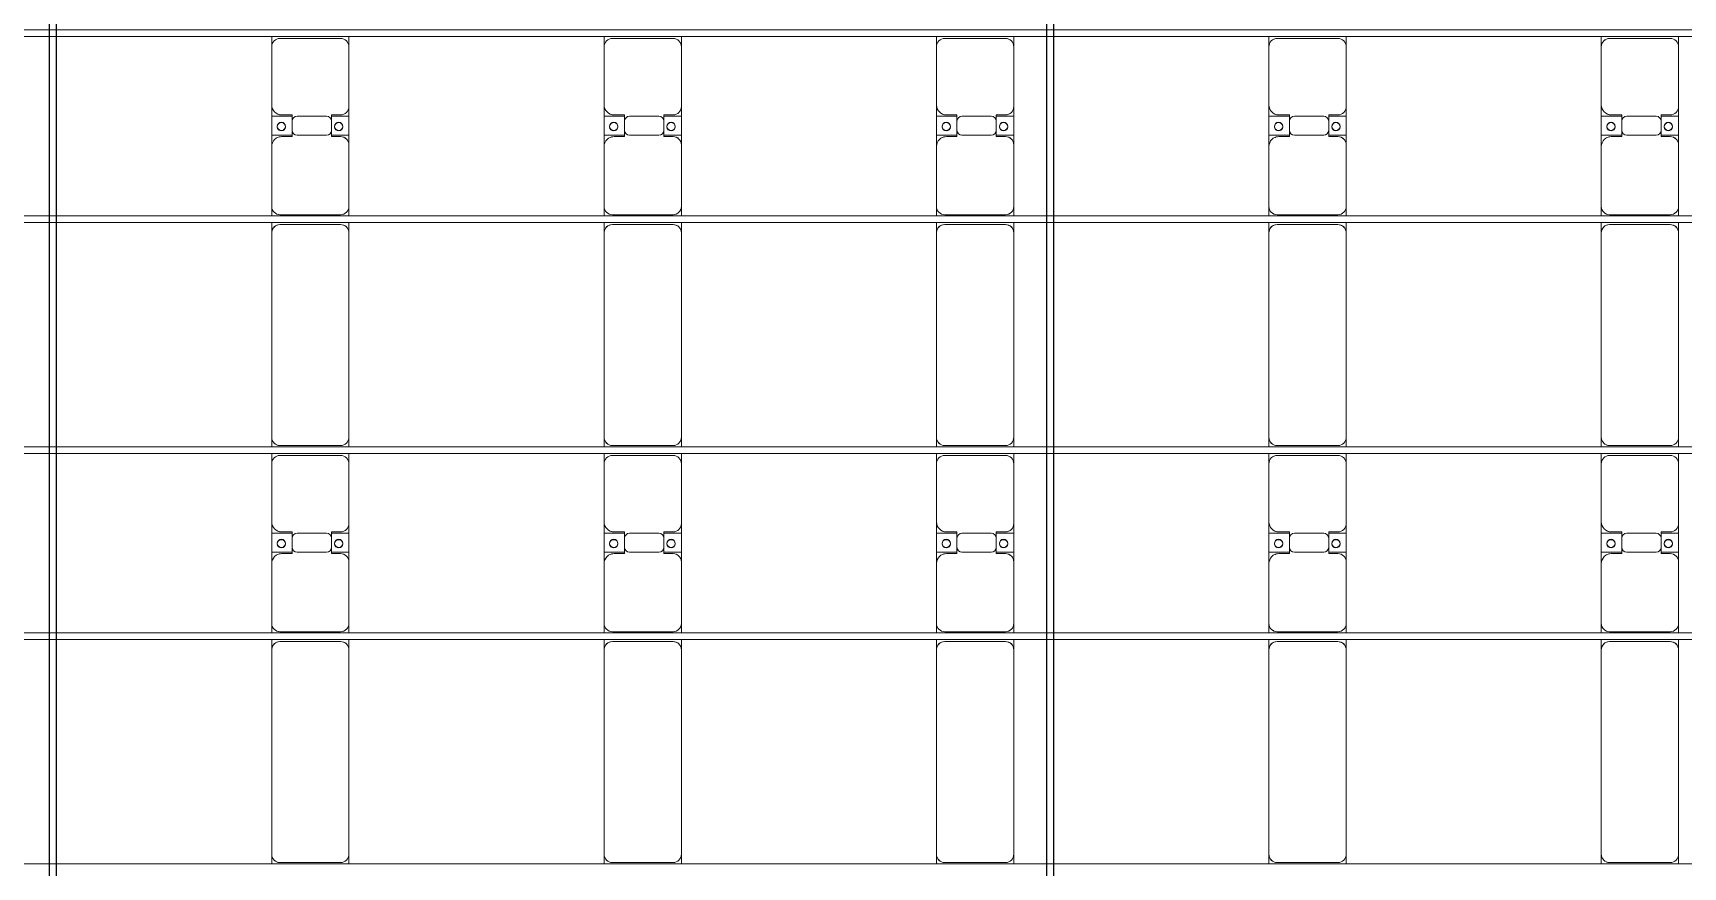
# Model space of a CAD drawing. Header units: millimetres. Extents: x -147246 to 112336, y -213734 to -86506.
# Drawn here: x -33783 to -23856, y -149805 to -144785 of the extents above; entities that cross this region are included whole.
import ezdxf

# ---------------------------------------------------------------- set-up
doc = ezdxf.new("R2010")
doc.units = ezdxf.units.MM
doc.layers.add('A-GENM', color=13, linetype='Continuous', lineweight=9)
doc.layers.add('S-BEAM', color=12, linetype='Continuous', lineweight=9)

# ---------------------------------------------------------------- blocks, each defined once
blk = doc.blocks.new('Dầm C52 - Dầm C52-18781-BỐ TRÍ KHUNG KẾT CẤU BÈ PIN 05')
at = {"layer": 'S-BEAM', "color": 1}
for p, q in [((-74474.3, 20), (74474.3, 20)), ((74474.3, -20), (-74474.3, -20))]:
    blk.add_line(p, q, dxfattribs=at)
blk = doc.blocks.new('Dầm C52 - Dầm C52-18782-BỐ TRÍ KHUNG KẾT CẤU BÈ PIN 05')
at = {"layer": 'S-BEAM', "color": 1}
for p, q in [((-74474.3, 20), (74474.3, 20)), ((74474.3, -20), (-74474.3, -20))]:
    blk.add_line(p, q, dxfattribs=at)
blk = doc.blocks.new('Dầm C52 - Dầm C52-18783-BỐ TRÍ KHUNG KẾT CẤU BÈ PIN 05')
at = {"layer": 'S-BEAM', "color": 1}
blk.add_line((74474.3, -20), (-74474.3, -20), dxfattribs=at)
blk = doc.blocks.new('Dai phao do pin - DẢI PHAO ĐỠ PIN-V33-BỐ TRÍ KHUNG KẾT CẤU BÈ PIN 05')
at = {"layer": 'A-GENM', "color": 7}
for p, q in [((52033.2, 241.6), (52089.7, 241.6)), ((53320.3, 241.6), (52089.7, 241.6)), ((53320.3, 241.6), (53383.2, 241.6)), ((53423.2, 241.6), (53479.7, 241.6)), ((53839.7, 241.6), (53479.7, 241.6)), ((53839.7, 241.6), (54022.2, 241.6)), ((53907.8, 241.6), (54090.3, 241.6)), ((53907.8, 118.2), (53907.8, 241.6)), ((54022.2, 241.6), (54022.2, 118.2)), ((54440.3, 241.6), (54090.3, 241.6)), ((54443, 241.6), (54503.2, 241.6)), ((54543.2, 241.6), (54599.7, 241.6)), ((55830.3, 241.6), (54599.7, 241.6)), ((55830.3, 241.6), (55893.2, 241.6)), ((55933.2, 241.6), (55989.7, 241.6)), ((56349.7, 241.6), (55989.7, 241.6)), ((56349.7, 241.6), (56532.2, 241.6)), ((56417.8, 241.6), (56600.3, 241.6)), ((56417.8, 118.2), (56417.8, 241.6)), ((56532.2, 241.6), (56532.2, 118.2)), ((56950.3, 241.6), (56600.3, 241.6)), ((56950.3, 241.6), (57013.2, 241.6)), ((52039.7, 191.6), (52039.7, -173.4)), ((53370.3, -173.4), (53370.3, 191.6)), ((53429.7, 191.6), (53429.7, -173.4)), ((53899.7, 118.2), (53899.7, 181.6)), ((53992.2, 118.2), (53899.7, 118.2)), ((54030.3, 118.2), (53937.8, 118.2)), ((54030.3, 181.6), (54030.3, 118.2)), ((54490.3, -173.4), (54490.3, 191.6)), ((54549.7, 191.6), (54549.7, -173.4)), ((55880.3, -173.4), (55880.3, 191.6)), ((55939.7, 191.6), (55939.7, -173.4)), ((56409.7, 118.2), (56409.7, 181.6)), ((56502.2, 118.2), (56409.7, 118.2)), ((56540.3, 118.2), (56447.8, 118.2)), ((56540.3, 181.6), (56540.3, 118.2)), ((57000.3, -173.4), (57000.3, 191.6)), ((53907.8, 88.2), (53907.8, -88.2)), ((54022.2, -88.2), (54022.2, 88.2)), ((56417.8, 88.2), (56417.8, -88.2)), ((56532.2, -88.2), (56532.2, 88.2)), ((53899.7, -173.4), (53899.7, -118.2)), ((53899.7, -118.2), (53992.2, -118.2)), ((53907.8, -223.4), (53907.8, -118.2)), ((53937.8, -118.2), (54030.3, -118.2)), ((54022.2, -118.2), (54022.2, -223.4)), ((54030.3, -118.2), (54030.3, -173.4)), ((56409.7, -173.4), (56409.7, -118.2)), ((56409.7, -118.2), (56502.2, -118.2)), ((56417.8, -223.4), (56417.8, -118.2)), ((56447.8, -118.2), (56540.3, -118.2)), ((56532.2, -118.2), (56532.2, -223.4)), ((56540.3, -118.2), (56540.3, -173.4)), ((52089.7, -223.4), (52033.2, -223.4)), ((52089.7, -223.4), (53320.3, -223.4)), ((53383.2, -223.4), (53320.3, -223.4)), ((53479.7, -223.4), (53423.2, -223.4)), ((53479.7, -223.4), (53849.7, -223.4)), ((54022.2, -223.4), (53849.7, -223.4)), ((54080.3, -223.4), (53907.8, -223.4)), ((54080.3, -223.4), (54440.3, -223.4)), ((54503.2, -223.4), (54443, -223.4)), ((54599.7, -223.4), (54543.2, -223.4)), ((54599.7, -223.4), (55830.3, -223.4)), ((55893.2, -223.4), (55830.3, -223.4)), ((55989.7, -223.4), (55933.2, -223.4)), ((55989.7, -223.4), (56359.7, -223.4)), ((56532.2, -223.4), (56359.7, -223.4)), ((56590.3, -223.4), (56417.8, -223.4)), ((56590.3, -223.4), (56950.3, -223.4)), ((57013.2, -223.4), (56950.3, -223.4))]:
    blk.add_line(p, q, dxfattribs=at)
for centre, radius, start, end in [((52089.7, 191.6), 50, 90, 180), ((52089.7, 191.6), 50, 105, 180), ((53320.3, 191.6), 50, 0, 90), ((53320.3, 191.6), 50, 15, 90), ((53479.7, 191.6), 50, 90, 180), ((53479.7, 191.6), 50, 135, 180), ((53839.7, 181.6), 60, 360, 90), ((53839.7, 181.6), 60, 360, 30), ((53958.6, 183.2), 25, 0, 180), ((53961.4, 183.2), 25, 360, 180), ((54090.3, 181.6), 60, 90, 180), ((54090.3, 181.6), 60, 150, 180), ((54440.3, 191.6), 50, 0, 90), ((54440.3, 191.6), 50, 0, 45), ((54599.7, 191.6), 50, 90, 180), ((54599.7, 191.6), 50, 105, 180), ((55830.3, 191.6), 50, 0, 90), ((55830.3, 191.6), 50, 15, 90), ((55989.7, 191.6), 50, 90, 180), ((55989.7, 191.6), 50, 135, 180), ((56349.7, 181.6), 60, 0, 90), ((56349.7, 181.6), 60, 0, 30), ((56468.6, 183.2), 25, 0, 180), ((56471.4, 183.2), 25, 0, 180), ((56600.3, 181.6), 60, 90, 180), ((56600.3, 181.6), 60, 150, 180), ((56950.3, 191.6), 50, 0, 90), ((56950.3, 191.6), 50, 0, 45), ((53937.8, 88.2), 30, 90, 180), ((53958.6, 183.2), 25, 180, 0), ((53961.4, 183.2), 25, 180, 360), ((53992.2, 88.2), 30, 0, 90), ((56447.8, 88.2), 30, 90, 180), ((56468.6, 183.2), 25, 180, 360), ((56471.4, 183.2), 25, 180, 0), ((56502.2, 88.2), 30, 0, 90), ((53937.8, -88.2), 30, 180, 270), ((53992.2, -88.2), 30, 270, 0), ((56447.8, -88.2), 30, 180, 270), ((56502.2, -88.2), 30, 270, 0), ((52089.7, -173.4), 50, 180, 270), ((52089.7, -173.4), 50, 180, 270), ((53320.3, -173.4), 50, 270, 0), ((53320.3, -173.4), 50, 285, 0), ((53479.7, -173.4), 50, 180, 270), ((53479.7, -173.4), 50, 180, 225), ((53849.7, -173.4), 50, 270, 360), ((53849.7, -173.4), 50, 315, 360), ((53958.6, -161.8), 25, 0, 180), ((53958.6, -161.8), 25, 180, 0), ((53961.4, -161.8), 25, 360, 180), ((53961.4, -161.8), 25, 180, 0), ((54080.3, -173.4), 50, 180, 270), ((54080.3, -173.4), 50, 180, 225), ((54440.3, -173.4), 50, 270, 0), ((54440.3, -173.4), 50, 315, 360), ((54599.7, -173.4), 50, 180, 270), ((54599.7, -173.4), 50, 180, 270), ((55830.3, -173.4), 50, 270, 0), ((55830.3, -173.4), 50, 285, 0), ((55989.7, -173.4), 50, 180, 270), ((55989.7, -173.4), 50, 180, 225), ((56359.7, -173.4), 50, 270, 0), ((56359.7, -173.4), 50, 315, 0), ((56468.6, -161.8), 25, 0, 180), ((56468.6, -161.8), 25, 180, 0), ((56471.4, -161.8), 25, 0, 180), ((56471.4, -161.8), 25, 180, 0), ((56590.3, -173.4), 50, 180, 270), ((56590.3, -173.4), 50, 180, 225), ((56950.3, -173.4), 50, 270, 0), ((56950.3, -173.4), 50, 315, 0)]:
    blk.add_arc(centre, radius, start, end, dxfattribs=at)
blk = doc.blocks.new('Dai phao do pin - DẢI PHAO ĐỠ PIN-V34-BỐ TRÍ KHUNG KẾT CẤU BÈ PIN 05')
at = {"layer": 'A-GENM', "color": 7}
for p, q in [((52033.2, 241.6), (52089.7, 241.6)), ((53320.3, 241.6), (52089.7, 241.6)), ((53320.3, 241.6), (53383.2, 241.6)), ((53423.2, 241.6), (53479.7, 241.6)), ((53839.7, 241.6), (53479.7, 241.6)), ((53839.7, 241.6), (54022.2, 241.6)), ((53907.8, 241.6), (54090.3, 241.6)), ((53907.8, 118.2), (53907.8, 241.6)), ((54022.2, 241.6), (54022.2, 118.2)), ((54440.3, 241.6), (54090.3, 241.6)), ((54443, 241.6), (54503.2, 241.6)), ((54543.2, 241.6), (54599.7, 241.6)), ((55830.3, 241.6), (54599.7, 241.6)), ((55830.3, 241.6), (55893.2, 241.6)), ((55933.2, 241.6), (55989.7, 241.6)), ((56349.7, 241.6), (55989.7, 241.6)), ((56349.7, 241.6), (56532.2, 241.6)), ((56417.8, 241.6), (56600.3, 241.6)), ((56417.8, 118.2), (56417.8, 241.6)), ((56532.2, 241.6), (56532.2, 118.2)), ((56950.3, 241.6), (56600.3, 241.6)), ((56950.3, 241.6), (57013.2, 241.6)), ((52039.7, 191.6), (52039.7, -173.4)), ((53370.3, -173.4), (53370.3, 191.6)), ((53429.7, 191.6), (53429.7, -173.4)), ((53899.7, 118.2), (53899.7, 181.6)), ((53992.2, 118.2), (53899.7, 118.2)), ((54030.3, 118.2), (53937.8, 118.2)), ((54030.3, 181.6), (54030.3, 118.2)), ((54490.3, -173.4), (54490.3, 191.6)), ((54549.7, 191.6), (54549.7, -173.4)), ((55880.3, -173.4), (55880.3, 191.6)), ((55939.7, 191.6), (55939.7, -173.4)), ((56409.7, 118.2), (56409.7, 181.6)), ((56502.2, 118.2), (56409.7, 118.2)), ((56540.3, 118.2), (56447.8, 118.2)), ((56540.3, 181.6), (56540.3, 118.2)), ((57000.3, -173.4), (57000.3, 191.6)), ((53907.8, 88.2), (53907.8, -88.2)), ((54022.2, -88.2), (54022.2, 88.2)), ((56417.8, 88.2), (56417.8, -88.2)), ((56532.2, -88.2), (56532.2, 88.2)), ((53899.7, -173.4), (53899.7, -118.2)), ((53899.7, -118.2), (53992.2, -118.2)), ((53907.8, -223.4), (53907.8, -118.2)), ((53937.8, -118.2), (54030.3, -118.2)), ((54022.2, -118.2), (54022.2, -223.4)), ((54030.3, -118.2), (54030.3, -173.4)), ((56409.7, -173.4), (56409.7, -118.2)), ((56409.7, -118.2), (56502.2, -118.2)), ((56417.8, -223.4), (56417.8, -118.2)), ((56447.8, -118.2), (56540.3, -118.2)), ((56532.2, -118.2), (56532.2, -223.4)), ((56540.3, -118.2), (56540.3, -173.4)), ((52089.7, -223.4), (52033.2, -223.4)), ((52089.7, -223.4), (53320.3, -223.4)), ((53383.2, -223.4), (53320.3, -223.4)), ((53479.7, -223.4), (53423.2, -223.4)), ((53479.7, -223.4), (53849.7, -223.4)), ((54022.2, -223.4), (53849.7, -223.4)), ((54080.3, -223.4), (53907.8, -223.4)), ((54080.3, -223.4), (54440.3, -223.4)), ((54503.2, -223.4), (54443, -223.4)), ((54599.7, -223.4), (54543.2, -223.4)), ((54599.7, -223.4), (55830.3, -223.4)), ((55893.2, -223.4), (55830.3, -223.4)), ((55989.7, -223.4), (55933.2, -223.4)), ((55989.7, -223.4), (56359.7, -223.4)), ((56532.2, -223.4), (56359.7, -223.4)), ((56590.3, -223.4), (56417.8, -223.4)), ((56590.3, -223.4), (56950.3, -223.4)), ((57013.2, -223.4), (56950.3, -223.4))]:
    blk.add_line(p, q, dxfattribs=at)
for centre, radius, start, end in [((52089.7, 191.6), 50, 90, 180), ((52089.7, 191.6), 50, 105, 180), ((53320.3, 191.6), 50, 0, 90), ((53320.3, 191.6), 50, 15, 90), ((53479.7, 191.6), 50, 90, 180), ((53479.7, 191.6), 50, 135, 180), ((53839.7, 181.6), 60, 360, 90), ((53839.7, 181.6), 60, 360, 30), ((53958.6, 183.2), 25, 0, 180), ((53961.4, 183.2), 25, 360, 180), ((54090.3, 181.6), 60, 90, 180), ((54090.3, 181.6), 60, 150, 180), ((54440.3, 191.6), 50, 0, 90), ((54440.3, 191.6), 50, 0, 45), ((54599.7, 191.6), 50, 90, 180), ((54599.7, 191.6), 50, 105, 180), ((55830.3, 191.6), 50, 0, 90), ((55830.3, 191.6), 50, 15, 90), ((55989.7, 191.6), 50, 90, 180), ((55989.7, 191.6), 50, 135, 180), ((56349.7, 181.6), 60, 0, 90), ((56349.7, 181.6), 60, 0, 30), ((56468.6, 183.2), 25, 0, 180), ((56471.4, 183.2), 25, 0, 180), ((56600.3, 181.6), 60, 90, 180), ((56600.3, 181.6), 60, 150, 180), ((56950.3, 191.6), 50, 0, 90), ((56950.3, 191.6), 50, 0, 45), ((53937.8, 88.2), 30, 90, 180), ((53958.6, 183.2), 25, 180, 0), ((53961.4, 183.2), 25, 180, 360), ((53992.2, 88.2), 30, 0, 90), ((56447.8, 88.2), 30, 90, 180), ((56468.6, 183.2), 25, 180, 360), ((56471.4, 183.2), 25, 180, 0), ((56502.2, 88.2), 30, 0, 90), ((53937.8, -88.2), 30, 180, 270), ((53992.2, -88.2), 30, 270, 0), ((56447.8, -88.2), 30, 180, 270), ((56502.2, -88.2), 30, 270, 0), ((52089.7, -173.4), 50, 180, 270), ((52089.7, -173.4), 50, 180, 270), ((53320.3, -173.4), 50, 270, 0), ((53320.3, -173.4), 50, 285, 0), ((53479.7, -173.4), 50, 180, 270), ((53479.7, -173.4), 50, 180, 225), ((53849.7, -173.4), 50, 270, 360), ((53849.7, -173.4), 50, 315, 360), ((53958.6, -161.8), 25, 0, 180), ((53958.6, -161.8), 25, 180, 0), ((53961.4, -161.8), 25, 360, 180), ((53961.4, -161.8), 25, 180, 0), ((54080.3, -173.4), 50, 180, 270), ((54080.3, -173.4), 50, 180, 225), ((54440.3, -173.4), 50, 270, 0), ((54440.3, -173.4), 50, 315, 360), ((54599.7, -173.4), 50, 180, 270), ((54599.7, -173.4), 50, 180, 270), ((55830.3, -173.4), 50, 270, 0), ((55830.3, -173.4), 50, 285, 0), ((55989.7, -173.4), 50, 180, 270), ((55989.7, -173.4), 50, 180, 225), ((56359.7, -173.4), 50, 270, 0), ((56359.7, -173.4), 50, 315, 0), ((56468.6, -161.8), 25, 0, 180), ((56468.6, -161.8), 25, 180, 0), ((56471.4, -161.8), 25, 0, 180), ((56471.4, -161.8), 25, 180, 0), ((56590.3, -173.4), 50, 180, 270), ((56590.3, -173.4), 50, 180, 225), ((56950.3, -173.4), 50, 270, 0), ((56950.3, -173.4), 50, 315, 0)]:
    blk.add_arc(centre, radius, start, end, dxfattribs=at)
blk = doc.blocks.new('Dai phao do pin - DẢI PHAO ĐỠ PIN-V35-BỐ TRÍ KHUNG KẾT CẤU BÈ PIN 05')
at = {"layer": 'A-GENM', "color": 7}
for p, q in [((52033.2, 241.6), (52089.7, 241.6)), ((53320.3, 241.6), (52089.7, 241.6)), ((53320.3, 241.6), (53383.2, 241.6)), ((53423.2, 241.6), (53479.7, 241.6)), ((53839.7, 241.6), (53479.7, 241.6)), ((53839.7, 241.6), (54022.2, 241.6)), ((53907.8, 241.6), (54090.3, 241.6)), ((53907.8, 118.2), (53907.8, 241.6)), ((54022.2, 241.6), (54022.2, 118.2)), ((54440.3, 241.6), (54090.3, 241.6)), ((54443, 241.6), (54503.2, 241.6)), ((54543.2, 241.6), (54599.7, 241.6)), ((55830.3, 241.6), (54599.7, 241.6)), ((55830.3, 241.6), (55893.2, 241.6)), ((55933.2, 241.6), (55989.7, 241.6)), ((56349.7, 241.6), (55989.7, 241.6)), ((56349.7, 241.6), (56532.2, 241.6)), ((56417.8, 241.6), (56600.3, 241.6)), ((56417.8, 118.2), (56417.8, 241.6)), ((56532.2, 241.6), (56532.2, 118.2)), ((56950.3, 241.6), (56600.3, 241.6)), ((56950.3, 241.6), (57013.2, 241.6)), ((52039.7, 191.6), (52039.7, -173.4)), ((53370.3, -173.4), (53370.3, 191.6)), ((53429.7, 191.6), (53429.7, -173.4)), ((53899.7, 118.2), (53899.7, 181.6)), ((53992.2, 118.2), (53899.7, 118.2)), ((54030.3, 118.2), (53937.8, 118.2)), ((54030.3, 181.6), (54030.3, 118.2)), ((54490.3, -173.4), (54490.3, 191.6)), ((54549.7, 191.6), (54549.7, -173.4)), ((55880.3, -173.4), (55880.3, 191.6)), ((55939.7, 191.6), (55939.7, -173.4)), ((56409.7, 118.2), (56409.7, 181.6)), ((56502.2, 118.2), (56409.7, 118.2)), ((56540.3, 118.2), (56447.8, 118.2)), ((56540.3, 181.6), (56540.3, 118.2)), ((57000.3, -173.4), (57000.3, 191.6)), ((53907.8, 88.2), (53907.8, -88.2)), ((54022.2, -88.2), (54022.2, 88.2)), ((56417.8, 88.2), (56417.8, -88.2)), ((56532.2, -88.2), (56532.2, 88.2)), ((53899.7, -173.4), (53899.7, -118.2)), ((53899.7, -118.2), (53992.2, -118.2)), ((53907.8, -223.4), (53907.8, -118.2)), ((53937.8, -118.2), (54030.3, -118.2)), ((54022.2, -118.2), (54022.2, -223.4)), ((54030.3, -118.2), (54030.3, -173.4)), ((56409.7, -173.4), (56409.7, -118.2)), ((56409.7, -118.2), (56502.2, -118.2)), ((56417.8, -223.4), (56417.8, -118.2)), ((56447.8, -118.2), (56540.3, -118.2)), ((56532.2, -118.2), (56532.2, -223.4)), ((56540.3, -118.2), (56540.3, -173.4)), ((52089.7, -223.4), (52033.2, -223.4)), ((52089.7, -223.4), (53320.3, -223.4)), ((53383.2, -223.4), (53320.3, -223.4)), ((53479.7, -223.4), (53423.2, -223.4)), ((53479.7, -223.4), (53849.7, -223.4)), ((54022.2, -223.4), (53849.7, -223.4)), ((54080.3, -223.4), (53907.8, -223.4)), ((54080.3, -223.4), (54440.3, -223.4)), ((54503.2, -223.4), (54443, -223.4)), ((54599.7, -223.4), (54543.2, -223.4)), ((54599.7, -223.4), (55830.3, -223.4)), ((55893.2, -223.4), (55830.3, -223.4)), ((55989.7, -223.4), (55933.2, -223.4)), ((55989.7, -223.4), (56359.7, -223.4)), ((56532.2, -223.4), (56359.7, -223.4)), ((56590.3, -223.4), (56417.8, -223.4)), ((56590.3, -223.4), (56950.3, -223.4)), ((57013.2, -223.4), (56950.3, -223.4))]:
    blk.add_line(p, q, dxfattribs=at)
for centre, radius, start, end in [((52089.7, 191.6), 50, 90, 180), ((52089.7, 191.6), 50, 105, 180), ((53320.3, 191.6), 50, 0, 90), ((53320.3, 191.6), 50, 15, 90), ((53479.7, 191.6), 50, 90, 180), ((53479.7, 191.6), 50, 135, 180), ((53839.7, 181.6), 60, 360, 90), ((53839.7, 181.6), 60, 360, 30), ((53958.6, 183.2), 25, 0, 180), ((53961.4, 183.2), 25, 360, 180), ((54090.3, 181.6), 60, 90, 180), ((54090.3, 181.6), 60, 150, 180), ((54440.3, 191.6), 50, 0, 90), ((54440.3, 191.6), 50, 0, 45), ((54599.7, 191.6), 50, 90, 180), ((54599.7, 191.6), 50, 105, 180), ((55830.3, 191.6), 50, 0, 90), ((55830.3, 191.6), 50, 15, 90), ((55989.7, 191.6), 50, 90, 180), ((55989.7, 191.6), 50, 135, 180), ((56349.7, 181.6), 60, 0, 90), ((56349.7, 181.6), 60, 0, 30), ((56468.6, 183.2), 25, 0, 180), ((56471.4, 183.2), 25, 0, 180), ((56600.3, 181.6), 60, 90, 180), ((56600.3, 181.6), 60, 150, 180), ((56950.3, 191.6), 50, 0, 90), ((56950.3, 191.6), 50, 0, 45), ((53937.8, 88.2), 30, 90, 180), ((53958.6, 183.2), 25, 180, 0), ((53961.4, 183.2), 25, 180, 360), ((53992.2, 88.2), 30, 0, 90), ((56447.8, 88.2), 30, 90, 180), ((56468.6, 183.2), 25, 180, 360), ((56471.4, 183.2), 25, 180, 0), ((56502.2, 88.2), 30, 0, 90), ((53937.8, -88.2), 30, 180, 270), ((53992.2, -88.2), 30, 270, 0), ((56447.8, -88.2), 30, 180, 270), ((56502.2, -88.2), 30, 270, 0), ((52089.7, -173.4), 50, 180, 270), ((52089.7, -173.4), 50, 180, 270), ((53320.3, -173.4), 50, 270, 0), ((53320.3, -173.4), 50, 285, 0), ((53479.7, -173.4), 50, 180, 270), ((53479.7, -173.4), 50, 180, 225), ((53849.7, -173.4), 50, 270, 360), ((53849.7, -173.4), 50, 315, 360), ((53958.6, -161.8), 25, 0, 180), ((53958.6, -161.8), 25, 180, 0), ((53961.4, -161.8), 25, 360, 180), ((53961.4, -161.8), 25, 180, 0), ((54080.3, -173.4), 50, 180, 270), ((54080.3, -173.4), 50, 180, 225), ((54440.3, -173.4), 50, 270, 0), ((54440.3, -173.4), 50, 315, 360), ((54599.7, -173.4), 50, 180, 270), ((54599.7, -173.4), 50, 180, 270), ((55830.3, -173.4), 50, 270, 0), ((55830.3, -173.4), 50, 285, 0), ((55989.7, -173.4), 50, 180, 270), ((55989.7, -173.4), 50, 180, 225), ((56359.7, -173.4), 50, 270, 0), ((56359.7, -173.4), 50, 315, 0), ((56468.6, -161.8), 25, 0, 180), ((56468.6, -161.8), 25, 180, 0), ((56471.4, -161.8), 25, 0, 180), ((56471.4, -161.8), 25, 180, 0), ((56590.3, -173.4), 50, 180, 270), ((56590.3, -173.4), 50, 180, 225), ((56950.3, -173.4), 50, 270, 0), ((56950.3, -173.4), 50, 315, 0)]:
    blk.add_arc(centre, radius, start, end, dxfattribs=at)
blk = doc.blocks.new('Dai phao do pin - DẢI PHAO ĐỠ PIN-V36-BỐ TRÍ KHUNG KẾT CẤU BÈ PIN 05')
at = {"layer": 'A-GENM', "color": 7}
for p, q in [((52033.2, 241.6), (52089.7, 241.6)), ((53320.3, 241.6), (52089.7, 241.6)), ((53320.3, 241.6), (53383.2, 241.6)), ((53423.2, 241.6), (53479.7, 241.6)), ((53839.7, 241.6), (53479.7, 241.6)), ((53839.7, 241.6), (54022.2, 241.6)), ((53907.8, 241.6), (54090.3, 241.6)), ((53907.8, 118.2), (53907.8, 241.6)), ((54022.2, 241.6), (54022.2, 118.2)), ((54440.3, 241.6), (54090.3, 241.6)), ((54443, 241.6), (54503.2, 241.6)), ((54543.2, 241.6), (54599.7, 241.6)), ((55830.3, 241.6), (54599.7, 241.6)), ((55830.3, 241.6), (55893.2, 241.6)), ((55933.2, 241.6), (55989.7, 241.6)), ((56349.7, 241.6), (55989.7, 241.6)), ((56349.7, 241.6), (56532.2, 241.6)), ((56417.8, 241.6), (56600.3, 241.6)), ((56417.8, 118.2), (56417.8, 241.6)), ((56532.2, 241.6), (56532.2, 118.2)), ((56950.3, 241.6), (56600.3, 241.6)), ((56950.3, 241.6), (57013.2, 241.6)), ((52039.7, 191.6), (52039.7, -173.4)), ((53370.3, -173.4), (53370.3, 191.6)), ((53429.7, 191.6), (53429.7, -173.4)), ((53899.7, 118.2), (53899.7, 181.6)), ((53992.2, 118.2), (53899.7, 118.2)), ((54030.3, 118.2), (53937.8, 118.2)), ((54030.3, 181.6), (54030.3, 118.2)), ((54490.3, -173.4), (54490.3, 191.6)), ((54549.7, 191.6), (54549.7, -173.4)), ((55880.3, -173.4), (55880.3, 191.6)), ((55939.7, 191.6), (55939.7, -173.4)), ((56409.7, 118.2), (56409.7, 181.6)), ((56502.2, 118.2), (56409.7, 118.2)), ((56540.3, 118.2), (56447.8, 118.2)), ((56540.3, 181.6), (56540.3, 118.2)), ((57000.3, -173.4), (57000.3, 191.6)), ((53907.8, 88.2), (53907.8, -88.2)), ((54022.2, -88.2), (54022.2, 88.2)), ((56417.8, 88.2), (56417.8, -88.2)), ((56532.2, -88.2), (56532.2, 88.2)), ((53899.7, -173.4), (53899.7, -118.2)), ((53899.7, -118.2), (53992.2, -118.2)), ((53907.8, -223.4), (53907.8, -118.2)), ((53937.8, -118.2), (54030.3, -118.2)), ((54022.2, -118.2), (54022.2, -223.4)), ((54030.3, -118.2), (54030.3, -173.4)), ((56409.7, -173.4), (56409.7, -118.2)), ((56409.7, -118.2), (56502.2, -118.2)), ((56417.8, -223.4), (56417.8, -118.2)), ((56447.8, -118.2), (56540.3, -118.2)), ((56532.2, -118.2), (56532.2, -223.4)), ((56540.3, -118.2), (56540.3, -173.4)), ((52089.7, -223.4), (52033.2, -223.4)), ((52089.7, -223.4), (53320.3, -223.4)), ((53383.2, -223.4), (53320.3, -223.4)), ((53479.7, -223.4), (53423.2, -223.4)), ((53479.7, -223.4), (53849.7, -223.4)), ((54022.2, -223.4), (53849.7, -223.4)), ((54080.3, -223.4), (53907.8, -223.4)), ((54080.3, -223.4), (54440.3, -223.4)), ((54503.2, -223.4), (54443, -223.4)), ((54599.7, -223.4), (54543.2, -223.4)), ((54599.7, -223.4), (55830.3, -223.4)), ((55893.2, -223.4), (55830.3, -223.4)), ((55989.7, -223.4), (55933.2, -223.4)), ((55989.7, -223.4), (56359.7, -223.4)), ((56532.2, -223.4), (56359.7, -223.4)), ((56590.3, -223.4), (56417.8, -223.4)), ((56590.3, -223.4), (56950.3, -223.4)), ((57013.2, -223.4), (56950.3, -223.4))]:
    blk.add_line(p, q, dxfattribs=at)
for centre, radius, start, end in [((52089.7, 191.6), 50, 90, 180), ((52089.7, 191.6), 50, 105, 180), ((53320.3, 191.6), 50, 0, 90), ((53320.3, 191.6), 50, 15, 90), ((53479.7, 191.6), 50, 90, 180), ((53479.7, 191.6), 50, 135, 180), ((53839.7, 181.6), 60, 360, 90), ((53839.7, 181.6), 60, 360, 30), ((53958.6, 183.2), 25, 0, 180), ((53961.4, 183.2), 25, 360, 180), ((54090.3, 181.6), 60, 90, 180), ((54090.3, 181.6), 60, 150, 180), ((54440.3, 191.6), 50, 0, 90), ((54440.3, 191.6), 50, 0, 45), ((54599.7, 191.6), 50, 90, 180), ((54599.7, 191.6), 50, 105, 180), ((55830.3, 191.6), 50, 0, 90), ((55830.3, 191.6), 50, 15, 90), ((55989.7, 191.6), 50, 90, 180), ((55989.7, 191.6), 50, 135, 180), ((56349.7, 181.6), 60, 0, 90), ((56349.7, 181.6), 60, 0, 30), ((56468.6, 183.2), 25, 0, 180), ((56471.4, 183.2), 25, 0, 180), ((56600.3, 181.6), 60, 90, 180), ((56600.3, 181.6), 60, 150, 180), ((56950.3, 191.6), 50, 0, 90), ((56950.3, 191.6), 50, 0, 45), ((53937.8, 88.2), 30, 90, 180), ((53958.6, 183.2), 25, 180, 0), ((53961.4, 183.2), 25, 180, 360), ((53992.2, 88.2), 30, 0, 90), ((56447.8, 88.2), 30, 90, 180), ((56468.6, 183.2), 25, 180, 360), ((56471.4, 183.2), 25, 180, 0), ((56502.2, 88.2), 30, 0, 90), ((53937.8, -88.2), 30, 180, 270), ((53992.2, -88.2), 30, 270, 0), ((56447.8, -88.2), 30, 180, 270), ((56502.2, -88.2), 30, 270, 0), ((52089.7, -173.4), 50, 180, 270), ((52089.7, -173.4), 50, 180, 270), ((53320.3, -173.4), 50, 270, 0), ((53320.3, -173.4), 50, 285, 0), ((53479.7, -173.4), 50, 180, 270), ((53479.7, -173.4), 50, 180, 225), ((53849.7, -173.4), 50, 270, 360), ((53849.7, -173.4), 50, 315, 360), ((53958.6, -161.8), 25, 0, 180), ((53958.6, -161.8), 25, 180, 0), ((53961.4, -161.8), 25, 360, 180), ((53961.4, -161.8), 25, 180, 0), ((54080.3, -173.4), 50, 180, 270), ((54080.3, -173.4), 50, 180, 225), ((54440.3, -173.4), 50, 270, 0), ((54440.3, -173.4), 50, 315, 360), ((54599.7, -173.4), 50, 180, 270), ((54599.7, -173.4), 50, 180, 270), ((55830.3, -173.4), 50, 270, 0), ((55830.3, -173.4), 50, 285, 0), ((55989.7, -173.4), 50, 180, 270), ((55989.7, -173.4), 50, 180, 225), ((56359.7, -173.4), 50, 270, 0), ((56359.7, -173.4), 50, 315, 0), ((56468.6, -161.8), 25, 0, 180), ((56468.6, -161.8), 25, 180, 0), ((56471.4, -161.8), 25, 0, 180), ((56471.4, -161.8), 25, 180, 0), ((56590.3, -173.4), 50, 180, 270), ((56590.3, -173.4), 50, 180, 225), ((56950.3, -173.4), 50, 270, 0), ((56950.3, -173.4), 50, 315, 0)]:
    blk.add_arc(centre, radius, start, end, dxfattribs=at)
blk = doc.blocks.new('Dai phao do pin - DẢI PHAO ĐỠ PIN-V37-BỐ TRÍ KHUNG KẾT CẤU BÈ PIN 05')
at = {"layer": 'A-GENM', "color": 7}
for p, q in [((52033.2, 241.6), (52089.7, 241.6)), ((53320.3, 241.6), (52089.7, 241.6)), ((53320.3, 241.6), (53383.2, 241.6)), ((53423.2, 241.6), (53479.7, 241.6)), ((53839.7, 241.6), (53479.7, 241.6)), ((53839.7, 241.6), (54022.2, 241.6)), ((53907.8, 241.6), (54090.3, 241.6)), ((53907.8, 118.2), (53907.8, 241.6)), ((54022.2, 241.6), (54022.2, 118.2)), ((54440.3, 241.6), (54090.3, 241.6)), ((54443, 241.6), (54503.2, 241.6)), ((54543.2, 241.6), (54599.7, 241.6)), ((55830.3, 241.6), (54599.7, 241.6)), ((55830.3, 241.6), (55893.2, 241.6)), ((55933.2, 241.6), (55989.7, 241.6)), ((56349.7, 241.6), (55989.7, 241.6)), ((56349.7, 241.6), (56532.2, 241.6)), ((56417.8, 241.6), (56600.3, 241.6)), ((56417.8, 118.2), (56417.8, 241.6)), ((56532.2, 241.6), (56532.2, 118.2)), ((56950.3, 241.6), (56600.3, 241.6)), ((56950.3, 241.6), (57013.2, 241.6)), ((52039.7, 191.6), (52039.7, -173.4)), ((53370.3, -173.4), (53370.3, 191.6)), ((53429.7, 191.6), (53429.7, -173.4)), ((53899.7, 118.2), (53899.7, 181.6)), ((53992.2, 118.2), (53899.7, 118.2)), ((54030.3, 118.2), (53937.8, 118.2)), ((54030.3, 181.6), (54030.3, 118.2)), ((54490.3, -173.4), (54490.3, 191.6)), ((54549.7, 191.6), (54549.7, -173.4)), ((55880.3, -173.4), (55880.3, 191.6)), ((55939.7, 191.6), (55939.7, -173.4)), ((56409.7, 118.2), (56409.7, 181.6)), ((56502.2, 118.2), (56409.7, 118.2)), ((56540.3, 118.2), (56447.8, 118.2)), ((56540.3, 181.6), (56540.3, 118.2)), ((57000.3, -173.4), (57000.3, 191.6)), ((53907.8, 88.2), (53907.8, -88.2)), ((54022.2, -88.2), (54022.2, 88.2)), ((56417.8, 88.2), (56417.8, -88.2)), ((56532.2, -88.2), (56532.2, 88.2)), ((53899.7, -173.4), (53899.7, -118.2)), ((53899.7, -118.2), (53992.2, -118.2)), ((53907.8, -223.4), (53907.8, -118.2)), ((53937.8, -118.2), (54030.3, -118.2)), ((54022.2, -118.2), (54022.2, -223.4)), ((54030.3, -118.2), (54030.3, -173.4)), ((56409.7, -173.4), (56409.7, -118.2)), ((56409.7, -118.2), (56502.2, -118.2)), ((56417.8, -223.4), (56417.8, -118.2)), ((56447.8, -118.2), (56540.3, -118.2)), ((56532.2, -118.2), (56532.2, -223.4)), ((56540.3, -118.2), (56540.3, -173.4)), ((52089.7, -223.4), (52033.2, -223.4)), ((52089.7, -223.4), (53320.3, -223.4)), ((53383.2, -223.4), (53320.3, -223.4)), ((53479.7, -223.4), (53423.2, -223.4)), ((53479.7, -223.4), (53849.7, -223.4)), ((54022.2, -223.4), (53849.7, -223.4)), ((54080.3, -223.4), (53907.8, -223.4)), ((54080.3, -223.4), (54440.3, -223.4)), ((54503.2, -223.4), (54443, -223.4)), ((54599.7, -223.4), (54543.2, -223.4)), ((54599.7, -223.4), (55830.3, -223.4)), ((55893.2, -223.4), (55830.3, -223.4)), ((55989.7, -223.4), (55933.2, -223.4)), ((55989.7, -223.4), (56359.7, -223.4)), ((56532.2, -223.4), (56359.7, -223.4)), ((56590.3, -223.4), (56417.8, -223.4)), ((56590.3, -223.4), (56950.3, -223.4)), ((57013.2, -223.4), (56950.3, -223.4))]:
    blk.add_line(p, q, dxfattribs=at)
for centre, radius, start, end in [((52089.7, 191.6), 50, 90, 180), ((52089.7, 191.6), 50, 105, 180), ((53320.3, 191.6), 50, 0, 90), ((53320.3, 191.6), 50, 15, 90), ((53479.7, 191.6), 50, 90, 180), ((53479.7, 191.6), 50, 135, 180), ((53839.7, 181.6), 60, 360, 90), ((53839.7, 181.6), 60, 360, 30), ((53958.6, 183.2), 25, 0, 180), ((53961.4, 183.2), 25, 360, 180), ((54090.3, 181.6), 60, 90, 180), ((54090.3, 181.6), 60, 150, 180), ((54440.3, 191.6), 50, 0, 90), ((54440.3, 191.6), 50, 0, 45), ((54599.7, 191.6), 50, 90, 180), ((54599.7, 191.6), 50, 105, 180), ((55830.3, 191.6), 50, 0, 90), ((55830.3, 191.6), 50, 15, 90), ((55989.7, 191.6), 50, 90, 180), ((55989.7, 191.6), 50, 135, 180), ((56349.7, 181.6), 60, 0, 90), ((56349.7, 181.6), 60, 0, 30), ((56468.6, 183.2), 25, 0, 180), ((56471.4, 183.2), 25, 0, 180), ((56600.3, 181.6), 60, 90, 180), ((56600.3, 181.6), 60, 150, 180), ((56950.3, 191.6), 50, 0, 90), ((56950.3, 191.6), 50, 0, 45), ((53937.8, 88.2), 30, 90, 180), ((53958.6, 183.2), 25, 180, 0), ((53961.4, 183.2), 25, 180, 360), ((53992.2, 88.2), 30, 0, 90), ((56447.8, 88.2), 30, 90, 180), ((56468.6, 183.2), 25, 180, 360), ((56471.4, 183.2), 25, 180, 0), ((56502.2, 88.2), 30, 0, 90), ((53937.8, -88.2), 30, 180, 270), ((53992.2, -88.2), 30, 270, 0), ((56447.8, -88.2), 30, 180, 270), ((56502.2, -88.2), 30, 270, 0), ((52089.7, -173.4), 50, 180, 270), ((52089.7, -173.4), 50, 180, 270), ((53320.3, -173.4), 50, 270, 0), ((53320.3, -173.4), 50, 285, 0), ((53479.7, -173.4), 50, 180, 270), ((53479.7, -173.4), 50, 180, 225), ((53849.7, -173.4), 50, 270, 360), ((53849.7, -173.4), 50, 315, 360), ((53958.6, -161.8), 25, 0, 180), ((53958.6, -161.8), 25, 180, 0), ((53961.4, -161.8), 25, 360, 180), ((53961.4, -161.8), 25, 180, 0), ((54080.3, -173.4), 50, 180, 270), ((54080.3, -173.4), 50, 180, 225), ((54440.3, -173.4), 50, 270, 0), ((54440.3, -173.4), 50, 315, 360), ((54599.7, -173.4), 50, 180, 270), ((54599.7, -173.4), 50, 180, 270), ((55830.3, -173.4), 50, 270, 0), ((55830.3, -173.4), 50, 285, 0), ((55989.7, -173.4), 50, 180, 270), ((55989.7, -173.4), 50, 180, 225), ((56359.7, -173.4), 50, 270, 0), ((56359.7, -173.4), 50, 315, 0), ((56468.6, -161.8), 25, 0, 180), ((56468.6, -161.8), 25, 180, 0), ((56471.4, -161.8), 25, 0, 180), ((56471.4, -161.8), 25, 180, 0), ((56590.3, -173.4), 50, 180, 270), ((56590.3, -173.4), 50, 180, 225), ((56950.3, -173.4), 50, 270, 0), ((56950.3, -173.4), 50, 315, 0)]:
    blk.add_arc(centre, radius, start, end, dxfattribs=at)
blk = doc.blocks.new('Dầm C52 - Hộp 40x60-25900-BỐ TRÍ KHUNG KẾT CẤU BÈ PIN 05')
at = {"layer": 'S-BEAM', "color": 3, "lineweight": 25}
for p, q in [((-55977.2, 20), (55977.2, 20)), ((55977.2, -20), (-55977.2, -20))]:
    blk.add_line(p, q, dxfattribs=at)
blk = doc.blocks.new('Dầm C52 - Hộp 40x60-25901-BỐ TRÍ KHUNG KẾT CẤU BÈ PIN 05')
at = {"layer": 'S-BEAM', "color": 3, "lineweight": 25}
for p, q in [((-55977.2, 20), (55977.2, 20)), ((55977.2, -20), (-55977.2, -20))]:
    blk.add_line(p, q, dxfattribs=at)
blk = doc.blocks.new('HOBANMONG_BEPIN 5_rvt-1-BỐ TRÍ KHUNG KẾT CẤU BÈ PIN 05')
at = {"layer": 'A-GENM', "color": 3, "lineweight": 25, "rotation": 89.99977101252024}
for name, p in [('Dai phao do pin - DẢI PHAO ĐỠ PIN-V33-BỐ TRÍ KHUNG KẾT CẤU BÈ PIN 05', (-32105.9, -201818.2)), ('Dai phao do pin - DẢI PHAO ĐỠ PIN-V34-BỐ TRÍ KHUNG KẾT CẤU BÈ PIN 05', (-30105.9, -201818.2)), ('Dai phao do pin - DẢI PHAO ĐỠ PIN-V35-BỐ TRÍ KHUNG KẾT CẤU BÈ PIN 05', (-28105.9, -201818.2)), ('Dai phao do pin - DẢI PHAO ĐỠ PIN-V36-BỐ TRÍ KHUNG KẾT CẤU BÈ PIN 05', (-26105.9, -201818.2)), ('Dai phao do pin - DẢI PHAO ĐỠ PIN-V37-BỐ TRÍ KHUNG KẾT CẤU BÈ PIN 05', (-24105.9, -201818.2))]:
    blk.add_blockref(name, p, dxfattribs=at)
at = {"layer": 'S-BEAM', "color": 3, "lineweight": 25}
for name, p, rotation in [('Dầm C52 - Hộp 40x60-25900-BỐ TRÍ KHUNG KẾT CẤU BÈ PIN 05', (-33664.2, -148541.9), 269.9997710125197), ('Dầm C52 - Hộp 40x60-25901-BỐ TRÍ KHUNG KẾT CẤU BÈ PIN 05', (-27664.2, -148542), 269.9997710125197), ('Dầm C52 - Dầm C52-18781-BỐ TRÍ KHUNG KẾT CẤU BÈ PIN 05', (-66080, -144784.9), 179.9997710135151), ('Dầm C52 - Dầm C52-18781-BỐ TRÍ KHUNG KẾT CẤU BÈ PIN 05', (-66080, -145904.9), 179.9997710135151), ('Dầm C52 - Dầm C52-18782-BỐ TRÍ KHUNG KẾT CẤU BÈ PIN 05', (-66080, -147294.9), 179.9997710135151), ('Dầm C52 - Dầm C52-18782-BỐ TRÍ KHUNG KẾT CẤU BÈ PIN 05', (-66080, -148414.9), 179.9997710135151), ('Dầm C52 - Dầm C52-18783-BỐ TRÍ KHUNG KẾT CẤU BÈ PIN 05', (-66080, -149804.9), 179.9997710135151)]:
    blk.add_blockref(name, p, dxfattribs=dict(at, rotation=rotation))

msp = doc.modelspace()

# ---------------------------------------------------------------- block references
at = {"lineweight": 5}
msp.add_blockref('HOBANMONG_BEPIN 5_rvt-1-BỐ TRÍ KHUNG KẾT CẤU BÈ PIN 05', (0, 0), dxfattribs=at)

doc.saveas('drawing.dxf')
